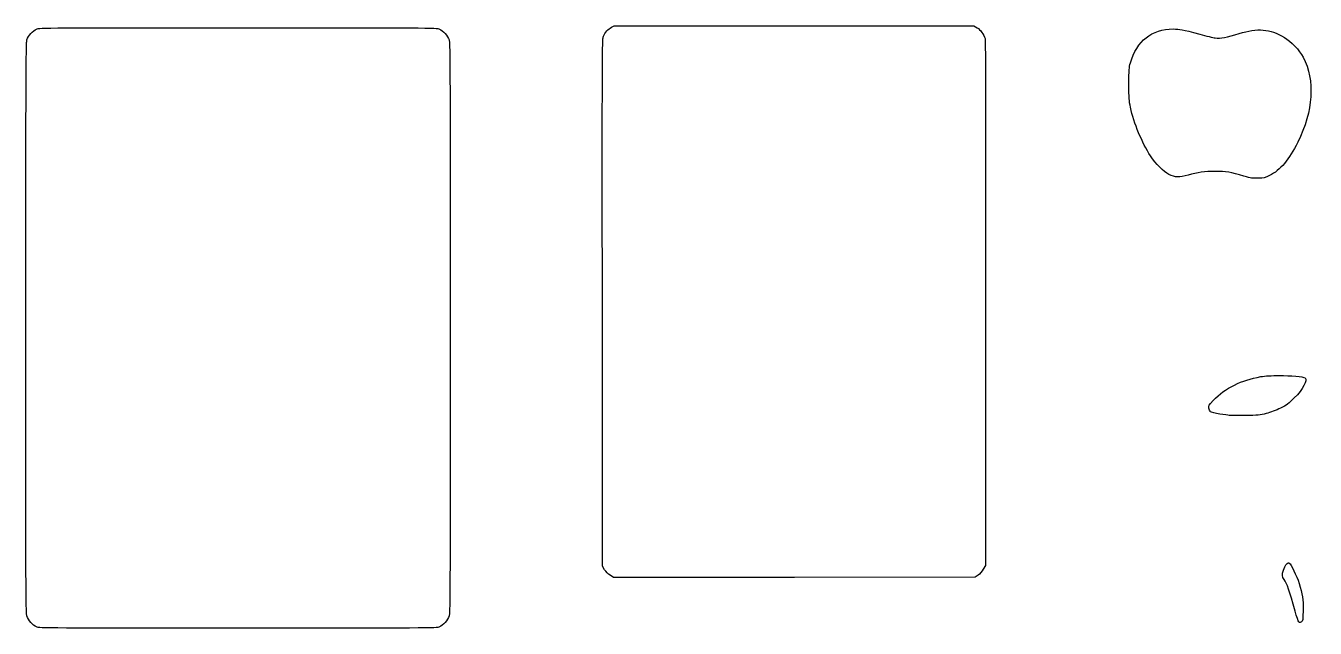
# Model space of a CAD drawing. Header units: centimetres. Extents: x -13.5 to 13.6, y -6.3 to 6.3.
import ezdxf

# ---------------------------------------------------------------- set-up
doc = ezdxf.new("R2010")
doc.units = ezdxf.units.CM
doc.header["$MEASUREMENT"] = 0
doc.layers.add('Layer 1', color=7, linetype='Continuous')

msp = doc.modelspace()

# ---------------------------------------------------------------- linework, layer by layer
at = {"layer": 'Layer 1'}
for points, knots in [([(-9.02762, 6.27756), (-13.03925, 6.27756), (-13.19799, 6.2767), (-13.25434, 6.2511), (-13.25434, 6.2511), (-13.32729, 6.21796), (-13.42606, 6.1071), (-13.45443, 6.02703), (-13.45443, 6.02703), (-13.47323, 5.97398), (-13.47658, 5.22639), (-13.47758, -0.01457), (-13.47758, -0.01457), (-13.47862, -5.42167), (-13.47673, -6.00219), (-13.45609, -6.06278), (-13.45609, -6.06278), (-13.42706, -6.14796), (-13.33004, -6.25825), (-13.25434, -6.29263), (-13.25434, -6.29263), (-13.19799, -6.31823), (-13.03925, -6.31909), (-9.02762, -6.31909), (-9.02762, -6.31909), (-5.016, -6.31909), (-4.85809, -6.31823), (-4.80173, -6.29263), (-4.80173, -6.29263), (-4.72604, -6.25825), (-4.62901, -6.14796), (-4.59999, -6.06278), (-4.59999, -6.06278), (-4.57935, -6.00221), (-4.57766, -5.41989), (-4.57766, -0.02035), (-4.57766, -0.02035), (-4.57766, 5.37918), (-4.57935, 5.96068), (-4.59999, 6.02124), (-4.59999, 6.02124), (-4.62901, 6.10643), (-4.72604, 6.21671), (-4.80173, 6.2511), (-4.80173, 6.2511), (-4.85809, 6.2767), (-5.016, 6.27756), (-9.02762, 6.27756)], [0, 0, 0, 0, 0.07692308, 0.07692308, 0.07692308, 0.07692308, 0.15384615, 0.15384615, 0.15384615, 0.15384615, 0.23076923, 0.23076923, 0.23076923, 0.23076923, 0.30769231, 0.30769231, 0.30769231, 0.30769231, 0.38461538, 0.38461538, 0.38461538, 0.38461538, 0.46153846, 0.46153846, 0.46153846, 0.46153846, 0.53846154, 0.53846154, 0.53846154, 0.53846154, 0.61538462, 0.61538462, 0.61538462, 0.61538462, 0.69230769, 0.69230769, 0.69230769, 0.69230769, 0.76923077, 0.76923077, 0.76923077, 0.76923077, 0.84615385, 0.84615385, 0.84615385, 0.84615385, 1, 1, 1, 1]), ([(-1.1356, 6.3189), (-1.1356, 6.3189), (-1.19513, 6.28665), (-1.19513, 6.28665), (-1.19513, 6.28665), (-1.26489, 6.24933), (-1.3249, 6.18307), (-1.36215, 6.10144), (-1.36215, 6.10144), (-1.38764, 6.04558), (-1.38851, 5.84068), (-1.3853, 0.51212), (-1.3853, 0.51212), (-1.3853, 0.51212), (-1.38199, -5.02015), (-1.38199, -5.02015), (-1.38199, -5.02015), (-1.38199, -5.02015), (-1.33817, -5.09126), (-1.33817, -5.09126), (-1.33817, -5.09126), (-1.31325, -5.13175), (-1.2639, -5.18271), (-1.22407, -5.2095), (-1.22407, -5.2095), (-1.22407, -5.2095), (-1.15379, -5.25745), (-1.15379, -5.25745), (-1.15379, -5.25745), (-1.15379, -5.25745), (2.64133, -5.25332), (2.64133, -5.25332), (2.64133, -5.25332), (2.64133, -5.25332), (6.43644, -5.25001), (6.43644, -5.25001), (6.43644, -5.25001), (6.43644, -5.25001), (6.49763, -5.20619), (6.49763, -5.20619), (6.49763, -5.20619), (6.53306, -5.18108), (6.57831, -5.12903), (6.60429, -5.08299), (6.60429, -5.08299), (6.60429, -5.08299), (6.64894, -5.00279), (6.64894, -5.00279), (6.64894, -5.00279), (6.64894, -5.00279), (6.65307, 0.49641), (6.65307, 0.49641), (6.65307, 0.49641), (6.65547, 4.05659), (6.65153, 6.01518), (6.64232, 6.04935), (6.64232, 6.04935), (6.61814, 6.13915), (6.54809, 6.23332), (6.47283, 6.27756), (6.47283, 6.27756), (6.47283, 6.27756), (6.40255, 6.3189), (6.40255, 6.3189), (6.40255, 6.3189), (6.40255, 6.3189), (2.63389, 6.3189), (2.63389, 6.3189), (2.63389, 6.3189), (2.63389, 6.3189), (-1.1356, 6.3189), (-1.1356, 6.3189)], [0, 0, 0, 0, 0.05263158, 0.05263158, 0.05263158, 0.05263158, 0.10526316, 0.10526316, 0.10526316, 0.10526316, 0.15789474, 0.15789474, 0.15789474, 0.15789474, 0.21052632, 0.21052632, 0.21052632, 0.21052632, 0.26315789, 0.26315789, 0.26315789, 0.26315789, 0.31578947, 0.31578947, 0.31578947, 0.31578947, 0.36842105, 0.36842105, 0.36842105, 0.36842105, 0.42105263, 0.42105263, 0.42105263, 0.42105263, 0.47368421, 0.47368421, 0.47368421, 0.47368421, 0.52631579, 0.52631579, 0.52631579, 0.52631579, 0.57894737, 0.57894737, 0.57894737, 0.57894737, 0.63157895, 0.63157895, 0.63157895, 0.63157895, 0.68421053, 0.68421053, 0.68421053, 0.68421053, 0.73684211, 0.73684211, 0.73684211, 0.73684211, 0.78947368, 0.78947368, 0.78947368, 0.78947368, 0.84210526, 0.84210526, 0.84210526, 0.84210526, 0.89473684, 0.89473684, 0.89473684, 0.89473684, 1, 1, 1, 1]), ([(10.58544, 6.25192), (10.14253, 6.25555), (9.81667, 5.99682), (9.69082, 5.54168), (9.69082, 5.54168), (9.66266, 5.43984), (9.65885, 5.3917), (9.65857, 5.09437), (9.65857, 5.09437), (9.6583, 4.80167), (9.66282, 4.74183), (9.69165, 4.6082), (9.69165, 4.6082), (9.76367, 4.2743), (9.93297, 3.86328), (10.11167, 3.59038), (10.11167, 3.59038), (10.22013, 3.42476), (10.38899, 3.25534), (10.4978, 3.20177), (10.4978, 3.20177), (10.63347, 3.13498), (10.71709, 3.13124), (10.89881, 3.18524), (10.89881, 3.18524), (11.10179, 3.24556), (11.24418, 3.26534), (11.47676, 3.26544), (11.47676, 3.26544), (11.69273, 3.26553), (11.79843, 3.24774), (12.07124, 3.16539), (12.07124, 3.16539), (12.21823, 3.12103), (12.25379, 3.1161), (12.37055, 3.11992), (12.37055, 3.11992), (12.48934, 3.1238), (12.51374, 3.12934), (12.6095, 3.17697), (12.6095, 3.17697), (12.83017, 3.28672), (13.02164, 3.51362), (13.20068, 3.87646), (13.20068, 3.87646), (13.52584, 4.53542), (13.56604, 5.16981), (13.31313, 5.65992), (13.31313, 5.65992), (13.24095, 5.7998), (13.05313, 5.99799), (12.91874, 6.07581), (12.91874, 6.07581), (12.60556, 6.25717), (12.36381, 6.27732), (11.96789, 6.15436), (11.96789, 6.15436), (11.72003, 6.07738), (11.57627, 6.05129), (11.46601, 6.06506), (11.46601, 6.06506), (11.42234, 6.07052), (11.27785, 6.10507), (11.1452, 6.14113), (11.1452, 6.14113), (10.75441, 6.24738), (10.73695, 6.25068), (10.58544, 6.25192)], [0, 0, 0, 0, 0.05555556, 0.05555556, 0.05555556, 0.05555556, 0.11111111, 0.11111111, 0.11111111, 0.11111111, 0.16666667, 0.16666667, 0.16666667, 0.16666667, 0.22222222, 0.22222222, 0.22222222, 0.22222222, 0.27777778, 0.27777778, 0.27777778, 0.27777778, 0.33333333, 0.33333333, 0.33333333, 0.33333333, 0.38888889, 0.38888889, 0.38888889, 0.38888889, 0.44444444, 0.44444444, 0.44444444, 0.44444444, 0.5, 0.5, 0.5, 0.5, 0.55555556, 0.55555556, 0.55555556, 0.55555556, 0.61111111, 0.61111111, 0.61111111, 0.61111111, 0.66666667, 0.66666667, 0.66666667, 0.66666667, 0.72222222, 0.72222222, 0.72222222, 0.72222222, 0.77777778, 0.77777778, 0.77777778, 0.77777778, 0.83333333, 0.83333333, 0.83333333, 0.83333333, 0.88888889, 0.88888889, 0.88888889, 0.88888889, 1, 1, 1, 1]), ([(12.80546, -1.01833), (12.6564, -1.01857), (12.51148, -1.02534), (12.42264, -1.04148), (12.42264, -1.04148), (12.21451, -1.07931), (12.04331, -1.1348), (11.87198, -1.21842), (11.87198, -1.21842), (11.68792, -1.30825), (11.56494, -1.39729), (11.42467, -1.54336), (11.42467, -1.54336), (11.32943, -1.64254), (11.32539, -1.64942), (11.33454, -1.70129), (11.33454, -1.70129), (11.3398, -1.73106), (11.35627, -1.76566), (11.37092, -1.77818), (11.37092, -1.77818), (11.38665, -1.79162), (11.46554, -1.81095), (11.56275, -1.82531), (11.56275, -1.82531), (11.65333, -1.83869), (11.74373, -1.85256), (11.76367, -1.8559), (11.76367, -1.8559), (11.7836, -1.85925), (11.93342, -1.85979), (12.09687, -1.85755), (12.09687, -1.85755), (12.36289, -1.85391), (12.40946, -1.84932), (12.53922, -1.81539), (12.53922, -1.81539), (12.62024, -1.7942), (12.75099, -1.74492), (12.83605, -1.70294), (12.83605, -1.70294), (12.97015, -1.63676), (13.0045, -1.61127), (13.12627, -1.48879), (13.12627, -1.48879), (13.30961, -1.30438), (13.41169, -1.11708), (13.35447, -1.06959), (13.35447, -1.06959), (13.3153, -1.03708), (13.0539, -1.01793), (12.80546, -1.01833)], [0, 0, 0, 0, 0.07142857, 0.07142857, 0.07142857, 0.07142857, 0.14285714, 0.14285714, 0.14285714, 0.14285714, 0.21428571, 0.21428571, 0.21428571, 0.21428571, 0.28571429, 0.28571429, 0.28571429, 0.28571429, 0.35714286, 0.35714286, 0.35714286, 0.35714286, 0.42857143, 0.42857143, 0.42857143, 0.42857143, 0.5, 0.5, 0.5, 0.5, 0.57142857, 0.57142857, 0.57142857, 0.57142857, 0.64285714, 0.64285714, 0.64285714, 0.64285714, 0.71428571, 0.71428571, 0.71428571, 0.71428571, 0.78571429, 0.78571429, 0.78571429, 0.78571429, 0.85714286, 0.85714286, 0.85714286, 0.85714286, 1, 1, 1, 1]), ([(13.00059, -4.94739), (12.9694, -4.95075), (12.93758, -5.00062), (12.90303, -5.09953), (12.90303, -5.09953), (12.8647, -5.20922), (12.8659, -5.22878), (12.91708, -5.29962), (12.91708, -5.29962), (12.97251, -5.37632), (13.02842, -5.53889), (13.14281, -5.95942), (13.14281, -5.95942), (13.17731, -6.08628), (13.20991, -6.17671), (13.22466, -6.18763), (13.22466, -6.18763), (13.24433, -6.20218), (13.25435, -6.20193), (13.2784, -6.18597), (13.2784, -6.18597), (13.30608, -6.16762), (13.3086, -6.15007), (13.3123, -5.94785), (13.3123, -5.94785), (13.31673, -5.70554), (13.30285, -5.60876), (13.22797, -5.37899), (13.22797, -5.37899), (13.17447, -5.21484), (13.05763, -4.97317), (13.02209, -4.95235), (13.02209, -4.95235), (13.01496, -4.94818), (13.00779, -4.94662), (13.00059, -4.94739)], [0, 0, 0, 0, 0.1, 0.1, 0.1, 0.1, 0.2, 0.2, 0.2, 0.2, 0.3, 0.3, 0.3, 0.3, 0.4, 0.4, 0.4, 0.4, 0.5, 0.5, 0.5, 0.5, 0.6, 0.6, 0.6, 0.6, 0.7, 0.7, 0.7, 0.7, 0.8, 0.8, 0.8, 0.8, 1, 1, 1, 1])]:
    msp.add_open_spline(points, degree=3, knots=knots, dxfattribs=at)

doc.saveas('drawing.dxf')
